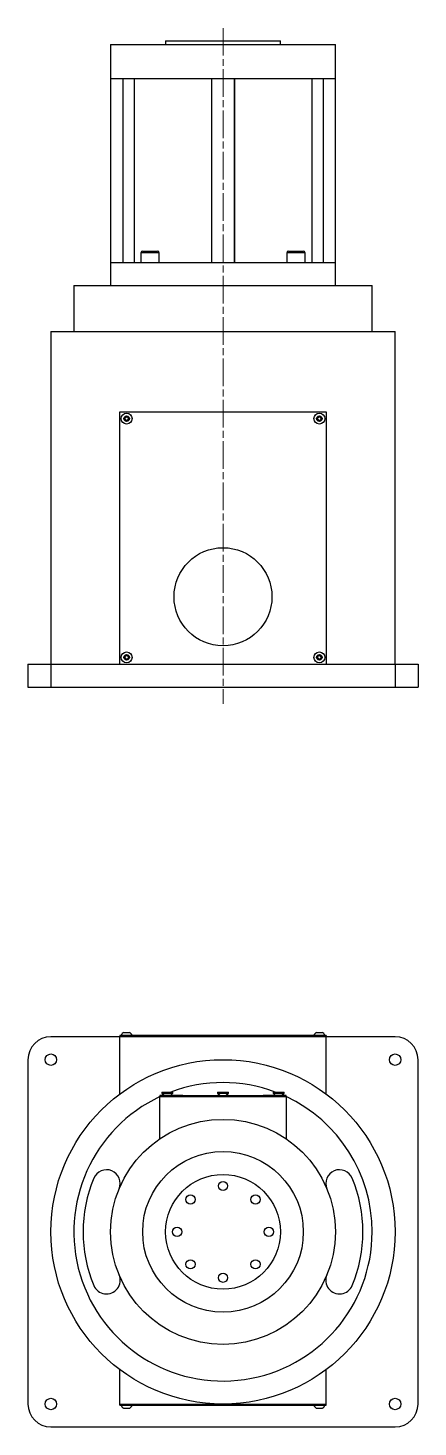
# Model space of a CAD drawing. Header units: millimetres. Extents: x 20053 to 36223, y 4290 to 8014.
# Drawn here: x 20053 to 20393, y 4370 to 5589 of the extents above; entities that cross this region are included whole.
import ezdxf

# ---------------------------------------------------------------- set-up
doc = ezdxf.new("R2010")
doc.units = ezdxf.units.MM
doc.linetypes.add('ACAD_ISO08W100', pattern=[36, 24, -3, 6, -3])
doc.layers.add('Nét mảnh', color=130, linetype='Continuous', lineweight=13)
doc.layers.add('Nét đậm', color=7, linetype='Continuous', lineweight=35)

msp = doc.modelspace()

# ---------------------------------------------------------------- linework, layer by layer
at = {"layer": 'Nét mảnh', "linetype": 'ACAD_ISO08W100'}
msp.add_line((20223.2, 5588.8), (20223.2, 5000), dxfattribs=at)
at = {"layer": 'Nét đậm', "color": 7, "linetype": 'Continuous', "lineweight": 25}
for p, q in [((20125.2, 5574.5), (20125.2, 5544.5)), ((20125.2, 5574.5), (20321.2, 5574.5)), ((20173.2, 5577.5), (20173.2, 5574.5)), ((20173.2, 5577.5), (20273.2, 5577.5)), ((20273.2, 5574.5), (20273.2, 5577.5)), ((20321.2, 5544.5), (20321.2, 5574.5)), ((20125.2, 5544.5), (20125.2, 5384.5)), ((20223.2, 5544.5), (20125.2, 5544.5)), ((20135.8, 5544.5), (20135.8, 5384.5)), ((20135.8, 5544.5), (20135.8, 5384.5)), ((20145.8, 5544.5), (20145.8, 5384.5)), ((20213.2, 5544.5), (20213.2, 5384.5)), ((20213.2, 5544.5), (20213.2, 5384.5)), ((20321.2, 5544.5), (20223.2, 5544.5)), ((20233.2, 5384.5), (20233.2, 5544.5)), ((20233.2, 5544.5), (20233.2, 5384.5)), ((20300.6, 5544.5), (20300.6, 5384.5)), ((20310.6, 5544.5), (20310.6, 5384.5)), ((20310.6, 5544.5), (20310.6, 5384.5)), ((20321.2, 5384.5), (20321.2, 5544.5)), ((20151.6, 5393), (20151.6, 5384.5)), ((20153.1, 5394.5), (20166.1, 5394.5)), ((20166.1, 5394.5), (20166.1, 5394.5)), ((20167.6, 5384.5), (20167.6, 5393)), ((20278.8, 5393), (20278.8, 5384.5)), ((20280.3, 5394.5), (20288.4, 5394.5)), ((20288.4, 5394.5), (20293.3, 5394.5)), ((20294.8, 5384.5), (20294.8, 5393)), ((20125.2, 5384.5), (20125.2, 5364.5)), ((20125.2, 5384.5), (20223.2, 5384.5)), ((20223.2, 5384.5), (20321.2, 5384.5)), ((20321.2, 5364.5), (20321.2, 5384.5)), ((20093.2, 5364.5), (20093.2, 5324.5)), ((20093.2, 5364.5), (20353.2, 5364.5)), ((20353.2, 5324.5), (20353.2, 5364.5)), ((20073.2, 5324.5), (20073.2, 5034.5)), ((20073.2, 5324.5), (20373.2, 5324.5)), ((20373.2, 5034.5), (20373.2, 5324.5)), ((20133.2, 5034.5), (20133.2, 5254.5)), ((20133.2, 5254.5), (20313.2, 5254.5)), ((20313.2, 5254.5), (20313.2, 5034.5)), ((20137.6, 5247.8), (20137.8, 5249.5)), ((20139, 5246.8), (20137.6, 5247.8)), ((20137.8, 5249.5), (20139.4, 5250.2)), ((20140.6, 5247.4), (20139, 5246.8)), ((20139.4, 5250.2), (20140.8, 5249.1)), ((20140.8, 5249.1), (20140.6, 5247.4)), ((20305.6, 5247.8), (20305.8, 5249.5)), ((20307, 5246.8), (20305.6, 5247.8)), ((20305.8, 5249.5), (20307.4, 5250.2)), ((20308.6, 5247.5), (20307, 5246.8)), ((20307.4, 5250.2), (20308.8, 5249.2)), ((20308.8, 5249.2), (20308.6, 5247.5)), ((20053.2, 5034.5), (20053.2, 5014.5)), ((20053.2, 5034.5), (20073.2, 5034.5)), ((20073.2, 5034.5), (20073.2, 5014.5)), ((20073.2, 5034.5), (20373.2, 5034.5)), ((20137.5, 5040.7), (20138.5, 5042.1)), ((20138.1, 5039.1), (20137.5, 5040.7)), ((20139.9, 5038.9), (20138.1, 5039.1)), ((20138.5, 5042.1), (20140.2, 5041.9)), ((20140.9, 5040.3), (20139.9, 5038.9)), ((20140.2, 5041.9), (20140.9, 5040.3)), ((20305.6, 5039.8), (20305.8, 5041.5)), ((20307, 5038.8), (20305.6, 5039.8)), ((20305.8, 5041.5), (20307.4, 5042.2)), ((20308.6, 5039.5), (20307, 5038.8)), ((20307.4, 5042.2), (20308.8, 5041.2)), ((20308.8, 5041.2), (20308.6, 5039.5)), ((20373.2, 5034.5), (20373.2, 5014.5)), ((20373.2, 5034.5), (20393.2, 5034.5)), ((20393.2, 5034.5), (20393.2, 5014.5)), ((20053.2, 5014.5), (20073.2, 5014.5)), ((20073.2, 5014.5), (20373.2, 5014.5)), ((20373.2, 5014.5), (20393.2, 5014.5)), ((20133.2, 4710), (20073.2, 4710)), ((20313.2, 4711), (20133.2, 4711)), ((20133.2, 4711), (20133.2, 4710)), ((20313.2, 4710), (20133.2, 4710)), ((20133.2, 4660), (20133.2, 4710)), ((20134.4, 4711.3), (20134.4, 4711)), ((20134.4, 4711.3), (20140.7, 4711.3)), ((20136.8, 4713.7), (20139.9, 4713.7)), ((20139.9, 4713.7), (20141.6, 4713.7)), ((20140.7, 4711.3), (20143.9, 4711.3)), ((20143.9, 4711), (20143.9, 4711.3)), ((20302.4, 4711.3), (20302.4, 4711)), ((20302.4, 4711.3), (20302.4, 4711)), ((20302.4, 4711.3), (20303.2, 4711.3)), ((20303.2, 4711.3), (20311.9, 4711.3)), ((20304.8, 4713.7), (20305.2, 4713.7)), ((20305.2, 4713.7), (20309.6, 4713.7)), ((20311.9, 4711), (20311.9, 4711.3)), ((20311.9, 4711), (20311.9, 4711.3)), ((20313.2, 4711), (20313.2, 4710)), ((20313.2, 4660), (20313.2, 4710)), ((20373.2, 4710), (20313.2, 4710)), ((20053.2, 4690), (20053.2, 4390)), ((20393.2, 4390), (20393.2, 4690)), ((20168.2, 4658.8), (20168.2, 4657.8)), ((20188.2, 4658.8), (20168.2, 4658.8)), ((20168.2, 4621.1), (20168.2, 4657.8)), ((20168.2, 4657.8), (20178.2, 4657.8)), ((20170, 4661.7), (20170, 4660.9)), ((20170, 4661.7), (20179.4, 4661.7)), ((20170, 4660.9), (20172.1, 4658.8)), ((20170, 4660.9), (20179.4, 4660.9)), ((20171.6, 4659.3), (20170.4, 4658.8)), ((20177.3, 4658.8), (20179.4, 4660.9)), ((20178.2, 4657.8), (20268.2, 4657.8)), ((20179.4, 4660.9), (20179.4, 4661.7)), ((20188.2, 4657.8), (20188.2, 4658.8)), ((20188.2, 4658.8), (20258.2, 4658.8)), ((20188.2, 4657.8), (20258.2, 4657.8)), ((20218.5, 4661.7), (20218.5, 4660.9)), ((20218.5, 4661.7), (20218.9, 4661.7)), ((20218.5, 4660.9), (20220.6, 4658.8)), ((20218.5, 4660.9), (20218.9, 4660.9)), ((20218.9, 4661.7), (20227.9, 4661.7)), ((20218.9, 4660.9), (20227.9, 4660.9)), ((20225.8, 4658.8), (20227.9, 4660.9)), ((20227.9, 4660.9), (20227.9, 4661.7)), ((20258.2, 4658.8), (20258.2, 4657.8)), ((20278.2, 4658.8), (20258.2, 4658.8)), ((20267, 4661.7), (20267, 4660.9)), ((20267, 4661.7), (20276.4, 4661.7)), ((20267, 4660.9), (20269.1, 4658.8)), ((20267, 4660.9), (20276.4, 4660.9)), ((20268.2, 4657.8), (20278.2, 4657.8)), ((20274.3, 4658.8), (20276.4, 4660.9)), ((20276, 4658.8), (20274.8, 4659.3)), ((20276.4, 4660.9), (20276.4, 4661.7)), ((20278.2, 4657.8), (20278.2, 4658.8)), ((20278.2, 4657.8), (20278.2, 4621.1)), ((20133.2, 4390), (20133.2, 4420)), ((20313.2, 4390), (20313.2, 4420)), ((20133.2, 4389), (20133.2, 4390)), ((20133.2, 4390), (20313.2, 4390)), ((20133.2, 4390), (20223.2, 4390)), ((20133.2, 4389), (20313.2, 4389)), ((20134.4, 4389), (20134.4, 4388.6)), ((20137.4, 4388.6), (20134.4, 4388.6)), ((20143.9, 4388.6), (20137.4, 4388.6)), ((20143.9, 4388.6), (20143.9, 4389)), ((20223.2, 4390), (20313.2, 4390)), ((20302.4, 4389), (20302.4, 4388.6)), ((20309.9, 4388.6), (20302.4, 4388.6)), ((20311.9, 4388.6), (20309.9, 4388.6)), ((20311.9, 4388.6), (20311.9, 4389)), ((20313.2, 4389), (20313.2, 4390)), ((20138.3, 4386.2), (20136.8, 4386.2)), ((20141.6, 4386.2), (20138.3, 4386.2)), ((20308.6, 4386.2), (20304.8, 4386.2)), ((20309.6, 4386.2), (20308.6, 4386.2)), ((20073.2, 4370), (20373.2, 4370))]:
    msp.add_line(p, q, dxfattribs=at)
at = {"layer": 'Nét đậm', "color": 8, "linetype": 'Continuous', "lineweight": 25}
for p, q in [((20167.6, 5393), (20151.6, 5393)), ((20288.8, 5393), (20278.8, 5393)), ((20294.8, 5393), (20288.8, 5393))]:
    msp.add_line(p, q, dxfattribs=at)
at = {"layer": 'Nét đậm', "color": 7, "linetype": 'Continuous', "lineweight": 25}
for centre, radius in [((20139.2, 5248.5), 4.75), ((20139.2, 5248.5), 2.37), ((20307.2, 5248.5), 4.75), ((20307.2, 5248.5), 2.37), ((20223.2, 5093.3), 42.7), ((20139.2, 5040.5), 4.75), ((20139.2, 5040.5), 2.38), ((20307.2, 5040.5), 4.75), ((20307.2, 5040.5), 2.38), ((20073.2, 4690), 5), ((20373.2, 4690), 5), ((20223.2, 4540), 150), ((20223.2, 4540), 98), ((20223.2, 4540), 70), ((20223.2, 4540), 50), ((20223.2, 4580), 4), ((20194.9, 4568.2), 4), ((20251.5, 4568.2), 4), ((20183.2, 4540), 4), ((20263.2, 4540), 4), ((20194.9, 4511.7), 4), ((20251.5, 4511.7), 4), ((20223.2, 4500), 4), ((20073.2, 4390), 5), ((20373.2, 4390), 5)]:
    msp.add_circle(centre, radius, dxfattribs=at)
for centre, radius, start, end in [((20153.1, 5393), 1.5, 90, 180), ((20166.1, 5393), 1.5, 0, 90), ((20280.3, 5393), 1.5, 90, 180), ((20293.3, 5393), 1.5, 0, 90), ((20139.2, 5248.5), 1.5, 112.4483, 172.4483), ((20139.2, 5248.5), 1.5, 172.4483, 232.4483), ((20139.2, 5248.5), 1.5, 232.4483, 292.4483), ((20139.2, 5248.5), 1.5, 52.4483, 112.4483), ((20139.2, 5248.5), 1.5, 292.4483, 352.4483), ((20139.2, 5248.5), 1.5, 352.4483, 52.4483), ((20307.2, 5248.5), 1.5, 114.7962, 174.7962), ((20307.2, 5248.5), 1.5, 174.7962, 234.7962), ((20307.2, 5248.5), 1.5, 234.7962, 294.7962), ((20307.2, 5248.5), 1.5, 54.7962, 114.7962), ((20307.2, 5248.5), 1.5, 294.7962, 354.7962), ((20307.2, 5248.5), 1.5, 354.7962, 54.7962), ((20139.2, 5040.5), 1.5, 142.5227, 202.5227), ((20139.2, 5040.5), 1.5, 202.5227, 262.5227), ((20139.2, 5040.5), 1.5, 82.5227, 142.5227), ((20139.2, 5040.5), 1.5, 262.5227, 322.5227), ((20139.2, 5040.5), 1.5, 22.5227, 82.5227), ((20139.2, 5040.5), 1.5, 322.5227, 22.5227), ((20307.2, 5040.5), 1.5, 114.7962, 174.7962), ((20307.2, 5040.5), 1.5, 174.7962, 234.7962), ((20307.2, 5040.5), 1.5, 234.7962, 294.7962), ((20307.2, 5040.5), 1.5, 54.7962, 114.7962), ((20307.2, 5040.5), 1.5, 294.7962, 354.7962), ((20307.2, 5040.5), 1.5, 354.7962, 54.7962), ((20073.2, 4690), 20, 90, 180), ((20139.2, 4709), 5.32, 116.5409, 153.3384), ((20139.2, 4709), 5.32, 26.6616, 63.4591), ((20307.2, 4709), 5.32, 116.5409, 153.3384), ((20307.2, 4709), 5.32, 26.6616, 63.4591), ((20373.2, 4690), 20, 0, 90), ((20223.2, 4540), 130, 69.5096, 110.4904), ((20223.2, 4540), 130, 115.029, 0), ((20223.2, 4540), 130, 0, 64.971), ((20223.2, 4540), 122, 157.5, 202.5), ((20121.6, 4582.1), 12, 337.5, 157.5), ((20324.8, 4582.1), 12, 22.5, 202.5), ((20223.2, 4540), 122, 337.5, 22.5), ((20121.6, 4497.9), 12, 202.5, 22.5), ((20324.8, 4497.9), 12, 157.5, 337.5), ((20073.2, 4390), 20, 180, 270), ((20139.2, 4391), 5.32, 206.6616, 243.4591), ((20139.2, 4391), 5.32, 296.5409, 333.3384), ((20307.2, 4391), 5.32, 206.6616, 243.4591), ((20307.2, 4391), 5.32, 296.5409, 333.3384), ((20373.2, 4390), 20, 270, 0)]:
    msp.add_arc(centre, radius, start, end, dxfattribs=at)

doc.saveas('drawing.dxf')
